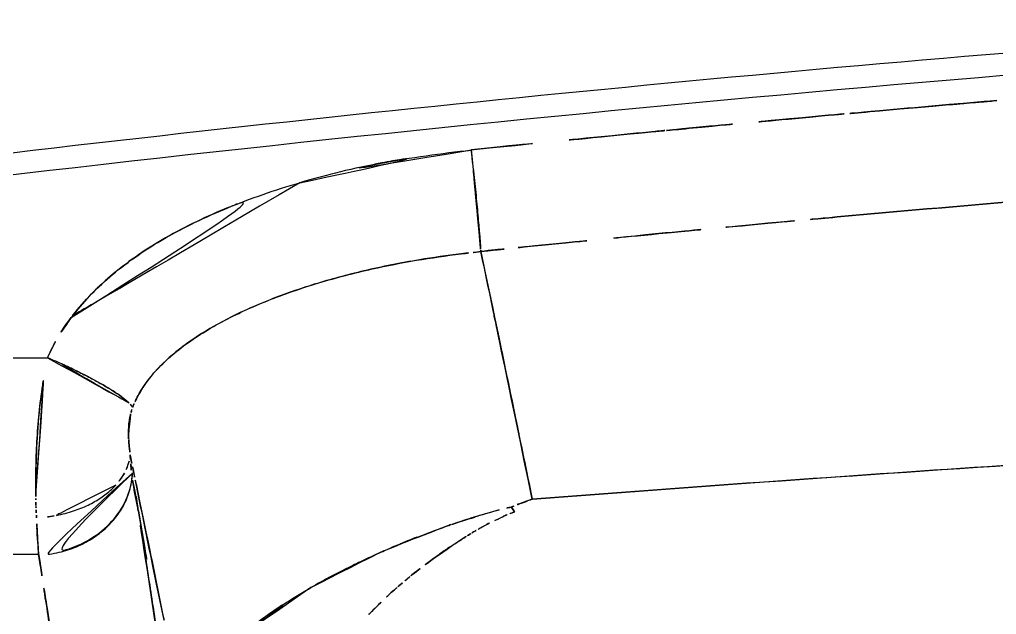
# Model space of a CAD drawing. Extents: x 16296660632 to 16296668616, y -37409619871 to -37409616241.
# Drawn here: x 16296666196.9 to 16296666247.9, y -37409616607.4 to -37409616576.3 of the extents above; entities that cross this region are included whole.
import ezdxf

# ---------------------------------------------------------------- set-up
doc = ezdxf.new("R2010")
doc.units = 0
doc.header["$LTSCALE"] = 10
doc.header["$MEASUREMENT"] = 0
doc.layers.get('0').update_dxf_attribs({"linetype": 'CONTINUOUS'})

msp = doc.modelspace()

# ---------------------------------------------------------------- linework, layer by layer
at = {"linetype": 'Continuous'}
for p, q in [((16296666192.62508, -37409616593.948349), (16296666198.39851, -37409616593.948349)), ((16296666197.935539, -37409616604.217522), (16296666192.558929, -37409616604.217522))]:
    msp.add_line(p, q, dxfattribs=at)
msp.add_arc((16296666380.34129, -37409618156.443771), 1582.747721, 93.277208776, 96.709147292, dxfattribs=at)
for points, start_tangent, end_tangent in [([(16296666167.33181, -37409616581.518044), (16296666168.070999, -37409616577.878319), (16296666169.51049, -37409616574.296387), (16296666171.663561, -37409616570.818466), (16296666174.522449, -37409616567.48423), (16296666178.066601, -37409616564.321823), (16296666182.29657, -37409616561.331657), (16296666187.2188, -37409616558.515297), (16296666192.804541, -37409616555.891891), (16296666198.95183, -37409616553.497238), (16296666205.58147, -37409616551.337967), (16296666212.76561, -37409616549.374191), (16296666220.45051, -37409616547.611382), (16296666228.483681, -37409616546.066933), (16296666236.741489, -37409616544.73896)], (0.105501724, 0.99441912), (0.989468134, 0.144750862)), ([(16296666289.879459, -37409616575.136276), (16296666266.223709, -37409616576.655083), (16296666195.43535, -37409616583.387009)], (-0.9984077, -0.056409794), (-0.993064933, -0.117567169)), ([(16296666241.83746, -37409616581.048241), (16296666247.66626, -37409616580.542442), (16296666247.958981, -37409616580.517632)], (0.996091346, 0.088329103), (0.996434898, 0.084365243)), ([(16296666247.95929, -37409616580.521301), (16296666241.83779, -37409616581.051971)], (-0.996433183, -0.084385497), (-0.996089725, -0.088347387)), ([(16296666237.81237, -37409616581.410393), (16296666239.1691, -37409616581.287163), (16296666241.83746, -37409616581.048241)], (0.995860703, 0.090892578), (0.996091346, 0.088329103)), ([(16296666241.83779, -37409616581.051971), (16296666237.812731, -37409616581.414284)], (-0.996089725, -0.088347387), (-0.995855134, -0.090953566)), ([(16296666231.891911, -37409616581.962334), (16296666237.81237, -37409616581.410393)], (0.99549727, 0.094790219), (0.995860703, 0.090892578)), ([(16296666237.812731, -37409616581.414284), (16296666231.892309, -37409616581.966507)], (-0.995855134, -0.090953566), (-0.995497417, -0.094788675)), ([(16296666239.634001, -37409616586.594498), (16296666264.572411, -37409616584.539803), (16296666286.385469, -37409616583.071037), (16296666307.468069, -37409616581.864891)], (0.995924015, 0.090196206), (0.99840483, 0.056460567)), ([(16296666307.46805, -37409616581.865089), (16296666277.807871, -37409616583.615021), (16296666248.993891, -37409616585.776512), (16296666239.634081, -37409616586.595383)], (-0.998393565, -0.056659413), (-0.995928532, -0.090146321)), ([(16296666228.820009, -37409616582.262154), (16296666220.528379, -37409616583.091003)], (-0.995305829, -0.096779684), (-0.994768379, -0.10215612)), ([(16296666228.81962, -37409616582.258133), (16296666230.118561, -37409616582.132278), (16296666231.891911, -37409616581.962334)], (0.995296672, 0.096873809), (0.99549727, 0.094790219)), ([(16296666231.892309, -37409616581.966507), (16296666228.820009, -37409616582.262154)], (-0.995497417, -0.094788675), (-0.995305829, -0.096779684)), ([(16296666220.527941, -37409616583.086723), (16296666228.81962, -37409616582.258133)], (0.99480431, 0.101805621), (0.995296672, 0.096873809)), ([(16296666211.569799, -37409616584.805847), (16296666215.84897, -37409616583.776756), (16296666220.527941, -37409616583.086723)], (0.959584574, 0.281420405), (0.994286641, 0.106743039)), ([(16296666220.529699, -37409616583.103333), (16296666215.816811, -37409616583.787666), (16296666211.56987, -37409616584.806091)], (-0.994761894, -0.102219244), (-0.959727444, -0.280932793)), ([(16296666220.527941, -37409616583.086723), (16296666220.70166, -37409616584.778458), (16296666220.84049, -37409616586.217682), (16296666220.9491, -37409616587.436691), (16296666221.009501, -37409616588.20575)], (0.105298674, -0.994440641), (0.069040982, -0.997613825)), ([(16296666221.00948, -37409616588.20575), (16296666220.9734, -37409616587.723267), (16296666220.893299, -37409616586.7799), (16296666220.787411, -37409616585.640129), (16296666220.66324, -37409616584.384789), (16296666220.529699, -37409616583.103333)], (-0.067816616, 0.997697803), (-0.106262214, 0.994338143)), ([(16296666211.56987, -37409616584.806091), (16296666207.77721, -37409616586.131142), (16296666204.509729, -37409616587.719673), (16296666201.78945, -37409616589.60643), (16296666199.72299, -37409616591.732697), (16296666199.640921, -37409616591.840469)], (-0.959727444, -0.280932793), (-0.601213043, -0.799088779)), ([(16296666199.640409, -37409616591.840057), (16296666199.74317, -37409616591.706444), (16296666201.831751, -37409616589.570671), (16296666204.567261, -37409616587.686462), (16296666207.83873, -37409616586.106117), (16296666211.569799, -37409616584.805847)], (0.604106167, 0.796903845), (0.959584574, 0.281420405)), ([(16296666236.00893, -37409616586.927803), (16296666230.31419, -37409616587.46743)], (-0.995714007, -0.092485757), (-0.995362593, -0.096194121)), ([(16296666236.008869, -37409616586.927132), (16296666239.634001, -37409616586.594498)], (0.995708102, 0.092549319), (0.995924015, 0.090196206)), ([(16296666239.634081, -37409616586.595383), (16296666236.00893, -37409616586.927803)], (-0.995928532, -0.090146321), (-0.995714007, -0.092485758)), ([(16296666230.31419, -37409616587.46743), (16296666224.204479, -37409616588.070343)], (-0.995362593, -0.096194121), (-0.994965495, -0.10021808)), ([(16296666230.314159, -37409616587.46711), (16296666236.008869, -37409616586.927132)], (0.995357426, 0.096247564), (0.995708102, 0.092549319)), ([(16296666224.20447, -37409616588.070198), (16296666230.314159, -37409616587.46711)], (0.994965526, 0.100217775), (0.995357426, 0.096247564)), ([(16296666219.99165, -37409616588.522003), (16296666217.813299, -37409616588.835007), (16296666214.92016, -37409616589.412086), (16296666212.327259, -37409616590.11235), (16296666210.024111, -37409616590.917717), (16296666208.001539, -37409616591.817337), (16296666206.23015, -37409616592.826874), (16296666204.751221, -37409616593.943558), (16296666203.60034, -37409616595.178726), (16296666203.039089, -37409616596.090912)], (-0.992698951, -0.120618373), (-0.443066933, -0.896488535)), ([(16296666203.039301, -37409616596.091011), (16296666203.233801, -37409616595.736092), (16296666203.788891, -37409616594.947159), (16296666204.508329, -37409616594.170914), (16296666205.385, -37409616593.423286), (16296666206.390329, -37409616592.724442), (16296666207.49045, -37409616592.082527), (16296666209.91576, -37409616590.960838), (16296666212.561769, -37409616590.040199), (16296666215.3563, -37409616589.310341), (16296666219.99172, -37409616588.522583)], (0.447022631, 0.894522648), (0.992531873, 0.121985574)), ([(16296666219.99172, -37409616588.522583), (16296666221.022249, -37409616588.405151)], (0.992531873, 0.121985574), (0.994508306, 0.104657673)), ([(16296666221.02409, -37409616588.406967), (16296666219.99165, -37409616588.522003)], (-0.994894808, -0.100917395), (-0.992698951, -0.120618373)), ([(16296666221.009501, -37409616588.20575), (16296666221.021931, -37409616588.394096)], (0.069040982, -0.997613825), (0.06242612, -0.998049588)), ([(16296666221.02227, -37409616588.405273), (16296666221.00948, -37409616588.20575)], (-0.059728596, 0.998214654), (-0.067816611, 0.997697804)), ([(16296666221.021931, -37409616588.394096), (16296666224.20447, -37409616588.070198)], (0.994754938, 0.102286921), (0.994965526, 0.100217775)), ([(16296666221.02195, -37409616588.39431), (16296666221.91412, -37409616592.627487), (16296666222.81167, -37409616596.943527), (16296666223.71283, -37409616601.327927)], (0.207751441, -0.978181649), (0.20039857, -0.979714455)), ([(16296666224.204479, -37409616588.070343), (16296666221.02195, -37409616588.39431)], (-0.994965495, -0.10021808), (-0.99475022, -0.102332792)), ([(16296666223.71073, -37409616601.341438), (16296666222.80155, -37409616596.935143), (16296666221.90592, -37409616592.620453), (16296666221.02409, -37409616588.406967)], (-0.201645877, 0.979458493), (-0.205802781, 0.978593488)), ([(16296666199.640921, -37409616591.840469), (16296666198.39851, -37409616593.948349)], (-0.601213043, -0.799088779), (-0.400919942, -0.916113094)), ([(16296666198.39851, -37409616593.948349), (16296666199.640409, -37409616591.840057)], (0.39023953, 0.92071337), (0.604106167, 0.796903845)), ([(16296666198.39851, -37409616593.948349), (16296666199.25242, -37409616594.322533), (16296666200.01532, -37409616594.684196), (16296666201.298389, -37409616595.365593), (16296666201.8244, -37409616595.684334), (16296666202.267361, -37409616595.98587), (16296666202.616779, -37409616596.267082), (16296666202.670429, -37409616596.317207)], (0.921913246, -0.387396395), (0.720361514, -0.693598796)), ([(16296666202.67049, -37409616596.317146), (16296666202.599291, -37409616596.251312), (16296666202.24258, -37409616595.967819), (16296666201.80677, -37409616595.67321), (16296666201.300541, -37409616595.366837), (16296666200.723021, -37409616595.046577), (16296666200.06502, -37409616594.708733), (16296666199.305571, -37409616594.346863), (16296666198.39851, -37409616593.948349)], (-0.720764595, 0.693179918), (-0.921910859, 0.387402077)), ([(16296666197.783991, -37409616601.091492), (16296666197.78101, -37409616599.75354), (16296666197.830891, -37409616598.324577), (16296666197.94574, -37409616596.851471), (16296666198.132629, -37409616595.378113), (16296666198.39851, -37409616593.948349)], (-0.018132834, 0.999835587), (0.215689316, 0.976462042)), ([(16296666197.78521, -37409616601.19381), (16296666197.784479, -37409616600.128578), (16296666197.861271, -37409616598.122047), (16296666198.049101, -37409616596.027344), (16296666198.39851, -37409616593.948349)], (-0.016688657, 0.999860735), (0.20626698, 0.97849575)), ([(16296666203.039089, -37409616596.090912), (16296666202.84964, -37409616596.522034)], (-0.443066933, -0.896488535), (-0.35942466, -0.933174107)), ([(16296666202.84964, -37409616596.522034), (16296666202.741091, -37409616596.388573), (16296666202.67049, -37409616596.317146)], (-0.561280006, 0.827625975), (-0.720764595, 0.693179918)), ([(16296666202.776461, -37409616596.741577), (16296666202.84964, -37409616596.522034)], (0.278046212, 0.960567699), (0.355416553, 0.934708015)), ([(16296666202.849569, -37409616596.522003), (16296666203.039301, -37409616596.091011)], (0.355397141, 0.934715397), (0.447022631, 0.894522648)), ([(16296666202.726879, -37409616596.933517), (16296666202.67252, -37409616597.224419), (16296666202.630619, -37409616597.905899), (16296666202.63209, -37409616598.01162)], (-0.224939922, -0.974372635), (0.021880118, -0.999760602)), ([(16296666202.63224, -37409616598.011612), (16296666202.632931, -37409616597.747253), (16296666202.662479, -37409616597.321617), (16296666202.72739, -37409616596.933647)], (-0.019633246, 0.999807249), (0.217917889, 0.975967107)), ([(16296666202.72739, -37409616596.933647), (16296666202.765841, -37409616596.779152)], (0.217917889, 0.975967107), (0.265745906, 0.964043108)), ([(16296666202.777, -37409616596.74173), (16296666202.726879, -37409616596.933517)], (-0.280837803, -0.959755244), (-0.224939922, -0.974372635)), ([(16296666202.765841, -37409616596.779152), (16296666202.776461, -37409616596.741577)], (0.265745907, 0.964043108), (0.278046212, 0.960567699)), ([(16296666202.63209, -37409616598.01162), (16296666202.633699, -37409616598.072479)], (0.021880119, -0.999760602), (0.030712764, -0.999528252)), ([(16296666202.63373, -37409616598.072479), (16296666202.63224, -37409616598.011612)], (-0.029158515, 0.9995748), (-0.019633245, 0.999807249)), ([(16296666202.633699, -37409616598.072479), (16296666202.63537, -37409616598.121513)], (0.030712764, -0.999528252), (0.037620555, -0.999292096)), ([(16296666202.63987, -37409616598.224373), (16296666202.63772, -37409616598.179771), (16296666202.63373, -37409616598.072479)], (-0.051335664, 0.998681456), (-0.029158515, 0.9995748)), ([(16296666202.63537, -37409616598.121513), (16296666202.638371, -37409616598.192047)], (0.037620555, -0.999292096), (0.04723425, -0.99888384)), ([(16296666202.638371, -37409616598.192047), (16296666202.64255, -37409616598.271538)], (0.04723425, -0.99888384), (0.057608258, -0.998339265)), ([(16296666202.64245, -37409616598.271553), (16296666202.63987, -37409616598.224373)], (-0.057771496, 0.998329832), (-0.051335664, 0.998681456)), ([(16296666202.64255, -37409616598.271538), (16296666202.6485, -37409616598.365196)], (0.057608258, -0.998339265), (0.06920333, -0.997602576)), ([(16296666202.648451, -37409616598.365196), (16296666202.64245, -37409616598.271553)], (-0.069920952, 0.997552535), (-0.057771495, 0.998329832)), ([(16296666202.6485, -37409616598.365196), (16296666202.65682, -37409616598.474792)], (0.069203329, -0.997602576), (0.081911932, -0.996639571)), ([(16296666202.65687, -37409616598.474792), (16296666202.648451, -37409616598.365196)], (-0.083076147, 0.996543202), (-0.069920952, 0.997552535)), ([(16296666202.65682, -37409616598.474792), (16296666202.66205, -37409616598.53595), (16296666202.717119, -37409616599.020126)], (0.081911932, -0.996639571), (0.135799794, -0.9907363)), ([(16296666202.69828, -37409616598.872093), (16296666202.669189, -37409616598.61026), (16296666202.65687, -37409616598.474792)], (-0.122398709, 0.99248101), (-0.083076147, 0.996543202)), ([(16296666268.637461, -37409616598.315392), (16296666246.06757, -37409616599.733017), (16296666223.711981, -37409616601.328407)], (-0.998289414, -0.058465771), (-0.997148864, -0.075459545)), ([(16296666223.71283, -37409616601.327927), (16296666253.47298, -37409616599.241707), (16296666268.637199, -37409616598.310921)], (0.997087751, 0.076262816), (0.998291125, 0.05843655)), ([(16296666202.71855, -37409616599.02803), (16296666202.66646, -37409616599.342796)], (-0.093515553, -0.995617819), (-0.232103249, -0.972691154)), ([(16296666202.717119, -37409616599.020126), (16296666202.73295, -37409616599.131577)], (0.135799793, -0.9907363), (0.145364792, -0.989378127)), ([(16296666202.730089, -37409616599.119217), (16296666202.71855, -37409616599.02803)], (-0.117233864, 0.993104335), (-0.13515147, 0.990824949)), ([(16296666202.732611, -37409616599.139954), (16296666202.74477, -37409616599.480797)], (0.008959831, -0.99995986), (0.060975199, -0.998139281)), ([(16296666202.73295, -37409616599.131577), (16296666202.905939, -37409616599.967796)], (0.202765173, -0.979227392), (0.202405977, -0.979301701)), ([(16296666202.66646, -37409616599.342796), (16296666202.653231, -37409616599.395432), (16296666202.53837, -37409616599.728188), (16296666202.419821, -37409616599.971916)], (-0.232103249, -0.972691154), (-0.480487511, -0.877001569)), ([(16296666202.74477, -37409616599.480797), (16296666202.843149, -37409616600.345787)], (0.060975199, -0.998139281), (0.155721485, -0.987801002)), ([(16296666202.90399, -37409616599.968193), (16296666202.732611, -37409616599.139954)], (-0.20248832, 0.979284678), (-0.202758237, 0.979228828)), ([(16296666202.83621, -37409616599.982208), (16296666202.78606, -37409616600.464813), (16296666202.683611, -37409616600.903389), (16296666202.359489, -37409616601.680122), (16296666201.908291, -37409616602.349854), (16296666201.348049, -37409616602.927757), (16296666200.683861, -37409616603.418137), (16296666199.91065, -37409616603.816704), (16296666199.010349, -37409616604.108238), (16296666198.500999, -37409616604.204147), (16296666197.93854, -37409616604.255348)], (-0.036962054, -0.99931667), (-0.9991027, -0.042353206)), ([(16296666202.83246, -37409616599.982048), (16296666202.55681, -37409616601.231323), (16296666201.876841, -37409616602.353828), (16296666200.824619, -37409616603.291023), (16296666199.470301, -37409616603.942093), (16296666197.93745, -37409616604.217522)], (-0.042795927, -0.999083835), (-0.999086627, -0.042730681)), ([(16296666202.419821, -37409616599.971916), (16296666202.198641, -37409616600.317261), (16296666201.96216, -37409616600.603554)], (-0.480487511, -0.877001569), (-0.676613465, -0.736338386)), ([(16296666202.833151, -37409616599.96521), (16296666202.83246, -37409616599.982048)], (-0.037969736, -0.99927889), (-0.042795925, -0.999083835)), ([(16296666202.905939, -37409616599.967796), (16296666203.02343, -37409616600.536629)], (0.202405977, -0.979301701), (0.202170295, -0.979350383)), ([(16296666203.02968, -37409616600.576393), (16296666202.90399, -37409616599.968193)], (-0.202290719, 0.979325515), (-0.202488319, 0.979284678)), ([(16296666201.96216, -37409616600.603554), (16296666201.74087, -37409616600.825378), (16296666201.181339, -37409616601.265167), (16296666200.52379, -37409616601.640717), (16296666199.76198, -37409616601.949623), (16296666198.87668, -37409616602.181236), (16296666198.754181, -37409616602.203941)], (-0.676613465, -0.736338386), (-0.984756775, -0.173937041)), ([(16296666202.843149, -37409616600.345787), (16296666203.103239, -37409616601.714462), (16296666203.148199, -37409616601.942917)], (0.155721485, -0.987801002), (0.1909288, -0.981603888)), ([(16296666203.13839, -37409616601.944817), (16296666202.833151, -37409616599.96521)], (-0.152176922, 0.988353269), (-0.15260662, 0.988287013)), ([(16296666203.02343, -37409616600.536629), (16296666203.60923, -37409616603.382408), (16296666204.48308, -37409616607.654114)], (0.202170295, -0.979350383), (0.199801974, -0.979836298)), ([(16296666197.785959, -37409616601.193802), (16296666197.783991, -37409616601.091492)], (-0.020376314, 0.999792381), (-0.018132834, 0.999835587)), ([(16296666197.788639, -37409616601.369263), (16296666197.78521, -37409616601.19381)], (-0.022454538, 0.999747865), (-0.016688657, 0.999860735)), ([(16296666197.79785, -37409616601.661163), (16296666197.785959, -37409616601.193802)], (-0.030437015, 0.999536687), (-0.020376314, 0.999792381)), ([(16296666197.79665, -37409616601.661201), (16296666197.788639, -37409616601.369263)], (-0.032482539, 0.999472303), (-0.022454538, 0.999747865)), ([(16296666197.801189, -37409616601.791656), (16296666197.79665, -37409616601.661201)], (-0.037139064, 0.999310107), (-0.03248254, 0.999472303)), ([(16296666197.79957, -37409616601.716591), (16296666197.79785, -37409616601.661163)], (-0.031609832, 0.999500284), (-0.030437015, 0.999536687)), ([(16296666197.80201, -37409616601.791634), (16296666197.79957, -37409616601.716591)], (-0.033190392, 0.999449047), (-0.031609832, 0.999500284)), ([(16296666204.483101, -37409616607.654114), (16296666203.6236, -37409616603.45858), (16296666203.02968, -37409616600.576393)], (-0.200028558, 0.979790067), (-0.202290719, 0.979325515)), ([(16296666222.61516, -37409616601.743797), (16296666221.98233, -37409616601.892212)], (-0.977584673, -0.210542651), (-0.969496951, -0.245103371)), ([(16296666222.61319, -37409616601.732147), (16296666222.67239, -37409616601.817528), (16296666222.731621, -37409616601.904579), (16296666222.76746, -37409616601.958061)], (0.573565041, -0.819160023), (0.554568041, -0.832138383)), ([(16296666222.614389, -37409616601.74295), (16296666222.97714, -37409616601.607841)], (0.936156413, 0.351583803), (0.93805642, 0.346482542)), ([(16296666222.767509, -37409616601.958023), (16296666222.74659, -37409616601.927254), (16296666222.702259, -37409616601.863449), (16296666222.68021, -37409616601.832443), (16296666222.65823, -37409616601.802017), (16296666222.63632, -37409616601.772179), (16296666222.615141, -37409616601.743797)], (-0.559492299, 0.828835549), (-0.601304093, 0.799020267)), ([(16296666222.681999, -37409616601.706032), (16296666222.61319, -37409616601.732147)], (-0.935182232, -0.354166901), (-0.934673629, -0.355506972)), ([(16296666223.711981, -37409616601.328407), (16296666223.34244, -37409616601.461052), (16296666222.976641, -37409616601.595482), (16296666222.681999, -37409616601.706032)], (-0.942467447, -0.334297938), (-0.935182232, -0.3541669)), ([(16296666222.97714, -37409616601.607841), (16296666223.0984, -37409616601.563179)], (0.93805642, 0.346482543), (0.938685265, 0.344775251)), ([(16296666223.0984, -37409616601.563179), (16296666223.34181, -37409616601.474274), (16296666223.71073, -37409616601.341438)], (0.938685265, 0.344775252), (0.941807266, 0.336153348)), ([(16296666197.807541, -37409616601.950073), (16296666197.801189, -37409616601.791656)], (-0.04293927, 0.999077684), (-0.037139064, 0.999310107)), ([(16296666197.810921, -37409616602.040543), (16296666197.80201, -37409616601.791634)], (-0.038377167, 0.999263325), (-0.033190392, 0.999449047)), ([(16296666197.81176, -37409616602.040512), (16296666197.807541, -37409616601.950073)], (-0.046904968, 0.998899356), (-0.046341433, 0.998925659)), ([(16296666197.821951, -37409616602.308372), (16296666197.810921, -37409616602.040543)], (-0.043860556, 0.999037663), (-0.038377167, 0.999263325)), ([(16296666197.82143, -37409616602.243553), (16296666197.81176, -37409616602.040512)], (-0.048300109, 0.998832869), (-0.046904968, 0.998899356)), ([(16296666198.754181, -37409616602.203941), (16296666197.821951, -37409616602.308372)], (-0.984756775, -0.173937041), (-0.99882035, -0.048558306)), ([(16296666203.148199, -37409616601.942917), (16296666204.149981, -37409616608.509003)], (0.1909288, -0.981603888), (0.133008993, -0.991114831)), ([(16296666204.14439, -37409616608.509697), (16296666203.707621, -37409616605.651833), (16296666203.27054, -37409616602.803673), (16296666203.13839, -37409616601.944817)], (-0.150772835, 0.988568436), (-0.152176922, 0.988353269)), ([(16296666219.56455, -37409616602.63269), (16296666222.614389, -37409616601.74295)], (0.947849172, 0.318719228), (0.969825051, 0.243801909)), ([(16296666221.98233, -37409616601.892212), (16296666220.83721, -37409616602.214363), (16296666219.56452, -37409616602.632607)], (-0.969496951, -0.245103371), (-0.944608885, -0.328198193)), ([(16296666222.204969, -37409616602.241524), (16296666221.022461, -37409616602.830147)], (-0.913051287, -0.40784476), (-0.87525637, -0.483659268)), ([(16296666222.21207, -37409616602.224487), (16296666222.724791, -37409616602.016907)], (0.915140972, 0.403133974), (0.938562922, 0.345108159)), ([(16296666222.730961, -37409616602.017464), (16296666222.204969, -37409616602.241524)], (-0.926619454, -0.376000516), (-0.913051287, -0.40784476)), ([(16296666222.724791, -37409616602.016907), (16296666222.79081, -37409616601.992973)], (0.938562922, 0.345108159), (0.941576734, 0.336798538)), ([(16296666222.79085, -37409616601.993294), (16296666222.730961, -37409616602.017464)], (-0.92805669, -0.372438962), (-0.926619453, -0.376000517)), ([(16296666222.76746, -37409616601.958061), (16296666222.79085, -37409616601.993294)], (0.554568042, -0.832138382), (0.551776886, -0.833991768)), ([(16296666222.79088, -37409616601.99292), (16296666222.76886, -37409616601.960022), (16296666222.767509, -37409616601.958023)], (-0.553691564, 0.832721834), (-0.559492298, 0.828835549)), ([(16296666197.845539, -37409616602.799797), (16296666197.821951, -37409616602.308372)], (-0.051845857, 0.998655099), (-0.043860556, 0.999037663)), ([(16296666197.864071, -37409616603.065483), (16296666197.849689, -37409616602.801651), (16296666197.82143, -37409616602.243553)], (-0.055792521, 0.998442384), (-0.048300109, 0.998832869)), ([(16296666197.935619, -37409616604.218529), (16296666197.907631, -37409616603.83831), (16296666197.877741, -37409616603.373337), (16296666197.84874, -37409616602.86097), (16296666197.845539, -37409616602.799797)], (-0.078510553, 0.996913283), (-0.051845856, 0.998655099)), ([(16296666219.337601, -37409616602.712059), (16296666218.087839, -37409616603.170464), (16296666216.937901, -37409616603.624519), (16296666216.2679, -37409616603.905167)], (-0.943050007, -0.332650996), (-0.919239048, -0.393699851)), ([(16296666219.33691, -37409616602.71006), (16296666219.42617, -37409616602.679527)], (0.945747863, 0.324901491), (0.946571927, 0.32249277)), ([(16296666219.42659, -37409616602.680763), (16296666219.36805, -37409616602.701317), (16296666219.337601, -37409616602.712059)], (-0.943642605, -0.330966213), (-0.943050007, -0.332650995)), ([(16296666219.42617, -37409616602.679527), (16296666219.56455, -37409616602.63269)], (0.946571927, 0.322492769), (0.947849172, 0.318719228)), ([(16296666219.56452, -37409616602.632607), (16296666219.42659, -37409616602.680763)], (-0.944608885, -0.328198193), (-0.943642605, -0.330966213)), ([(16296666221.022461, -37409616602.830147), (16296666220.644699, -37409616603.04586)], (-0.87525637, -0.483659268), (-0.861667182, -0.50747381)), ([(16296666221.0224, -37409616602.830032), (16296666221.04727, -37409616602.815979), (16296666222.21207, -37409616602.224487)], (0.870380212, 0.492380226), (0.915140972, 0.403133974)), ([(16296666216.267321, -37409616603.903839), (16296666216.80382, -37409616603.676338), (16296666219.33691, -37409616602.71006)], (0.918237197, 0.396030869), (0.945747864, 0.324901491)), ([(16296666220.146919, -37409616603.353119), (16296666220.44977, -37409616603.166)], (0.846763636, 0.531969309), (0.854720161, 0.519089055)), ([(16296666220.44816, -37409616603.163353), (16296666220.145479, -37409616603.350853)], (-0.854991688, -0.518641701), (-0.845369876, -0.534181405)), ([(16296666220.44977, -37409616603.166), (16296666220.646049, -37409616603.048157)], (0.854720161, 0.519089055), (0.860010674, 0.510276043)), ([(16296666220.644699, -37409616603.04586), (16296666220.44816, -37409616603.163353)], (-0.861667182, -0.50747381), (-0.854991688, -0.518641701)), ([(16296666220.646049, -37409616603.048157), (16296666221.0224, -37409616602.830032)], (0.860010674, 0.510276043), (0.870380212, 0.492380226)), ([(16296666218.552151, -37409616604.434631), (16296666219.232731, -37409616603.954353), (16296666220.146919, -37409616603.353119)], (0.808972458, 0.587846546), (0.846763636, 0.531969309)), ([(16296666220.145479, -37409616603.350853), (16296666219.189341, -37409616603.986893), (16296666218.55427, -37409616604.437561)], (-0.845369876, -0.534181405), (-0.808945657, -0.587883427)), ([(16296666197.93854, -37409616604.255348), (16296666197.935619, -37409616604.218529)], (-0.079600056, 0.996826881), (-0.078510554, 0.996913283)), ([(16296666197.93745, -37409616604.217522), (16296666197.943239, -37409616604.254982)], (0.152840956, -0.988250799), (0.152832775, -0.988252064)), ([(16296666197.941389, -37409616604.255127), (16296666197.935539, -37409616604.217522)], (-0.153803208, 0.988101499), (-0.15381845, 0.988099127)), ([(16296666197.943239, -37409616604.254982), (16296666198.374901, -37409616607.051857)], (0.152832775, -0.988252065), (0.152224891, -0.988345882)), ([(16296666212.14852, -37409616605.954063), (16296666214.336451, -37409616604.791733), (16296666215.810841, -37409616604.10363)], (0.866550311, 0.499089731), (0.91390042, 0.405938446)), ([(16296666215.810961, -37409616604.103882), (16296666214.97381, -37409616604.484337), (16296666214.12425, -37409616604.894432), (16296666213.339199, -37409616605.297081), (16296666212.60199, -37409616605.697197), (16296666212.14856, -37409616605.95414)], (-0.914800875, -0.403905137), (-0.866429365, -0.499299664)), ([(16296666215.810841, -37409616604.10363), (16296666216.267321, -37409616603.903839)], (0.91390042, 0.405938446), (0.918237197, 0.396030869)), ([(16296666216.2679, -37409616603.905167), (16296666215.90518, -37409616604.062408), (16296666215.810961, -37409616604.103882)], (-0.919239048, -0.393699852), (-0.914800875, -0.403905137)), ([(16296666217.429331, -37409616605.293854), (16296666218.552151, -37409616604.434631)], (0.778342298, 0.62784016), (0.808972458, 0.587846546)), ([(16296666218.55427, -37409616604.437561), (16296666217.42984, -37409616605.294472)], (-0.808945657, -0.587883427), (-0.780447466, -0.625221363)), ([(16296666198.374901, -37409616607.051857), (16296666197.941389, -37409616604.255127)], (-0.152484986, 0.988305787), (-0.153803208, 0.988101499)), ([(16296666217.262659, -37409616605.429413), (16296666217.429331, -37409616605.293854)], (0.77324408, 0.634108503), (0.778342298, 0.62784016)), ([(16296666217.42984, -37409616605.294472), (16296666217.262699, -37409616605.429459)], (-0.780447466, -0.625221363), (-0.775479599, -0.631372625)), ([(16296666216.74188, -37409616605.865013), (16296666216.598749, -37409616605.989067)], (-0.758262009, -0.651949942), (-0.752986084, -0.658036441)), ([(16296666216.743389, -37409616605.866783), (16296666217.262659, -37409616605.429413)], (0.756155521, 0.654391953), (0.77324408, 0.634108503)), ([(16296666217.262699, -37409616605.429459), (16296666217.23653, -37409616605.45079), (16296666216.74188, -37409616605.865013)], (-0.775479599, -0.631372625), (-0.758262009, -0.651949941)), ([(16296666208.11293, -37409616608.766144), (16296666208.589729, -37409616608.375732), (16296666210.214411, -37409616607.166641), (16296666212.14852, -37409616605.954063)], (0.765807927, 0.643069374), (0.866550311, 0.499089731)), ([(16296666212.14856, -37409616605.95414), (16296666211.8951, -37409616606.101639), (16296666211.192631, -37409616606.526733), (16296666210.59091, -37409616606.912331), (16296666210.02869, -37409616607.291573), (16296666209.48554, -37409616607.678177), (16296666209.03548, -37409616608.015518), (16296666208.64901, -37409616608.318413), (16296666208.390011, -37409616608.52874), (16296666208.120859, -37409616608.754356)], (-0.866429365, -0.499299664), (-0.761205555, -0.648510681)), ([(16296666215.332211, -37409616607.193359), (16296666216.60066, -37409616605.991249)], (0.698295204, 0.715809896), (0.751106073, 0.660181541)), ([(16296666216.598749, -37409616605.989067), (16296666215.3314, -37409616607.192596)], (-0.752986084, -0.658036441), (-0.693404592, -0.720548452)), ([(16296666216.60066, -37409616605.991249), (16296666216.743389, -37409616605.866783)], (0.751106073, 0.66018154), (0.756155521, 0.654391953)), ([(16296666198.374901, -37409616607.051857), (16296666198.811871, -37409616609.894867), (16296666198.90802, -37409616610.522003)], (0.152224891, -0.988345882), (0.151478834, -0.988460501)), ([(16296666215.17592, -37409616607.355278), (16296666215.239441, -37409616607.289047)], (0.690629067, 0.723209162), (0.69379055, 0.720176834)), ([(16296666215.239349, -37409616607.288971), (16296666215.17638, -37409616607.355743)], (-0.687991777, -0.725718482), (-0.684211296, -0.729283828)), ([(16296666215.239441, -37409616607.289047), (16296666215.332211, -37409616607.193359)], (0.693790551, 0.720176834), (0.698295204, 0.715809897)), ([(16296666215.3314, -37409616607.192596), (16296666215.239349, -37409616607.288971)], (-0.693404592, -0.720548452), (-0.687991777, -0.725718482))]:
    msp.add_spline(points, degree=3, dxfattribs=dict(at, start_tangent=start_tangent, end_tangent=end_tangent))

doc.saveas('drawing.dxf')
